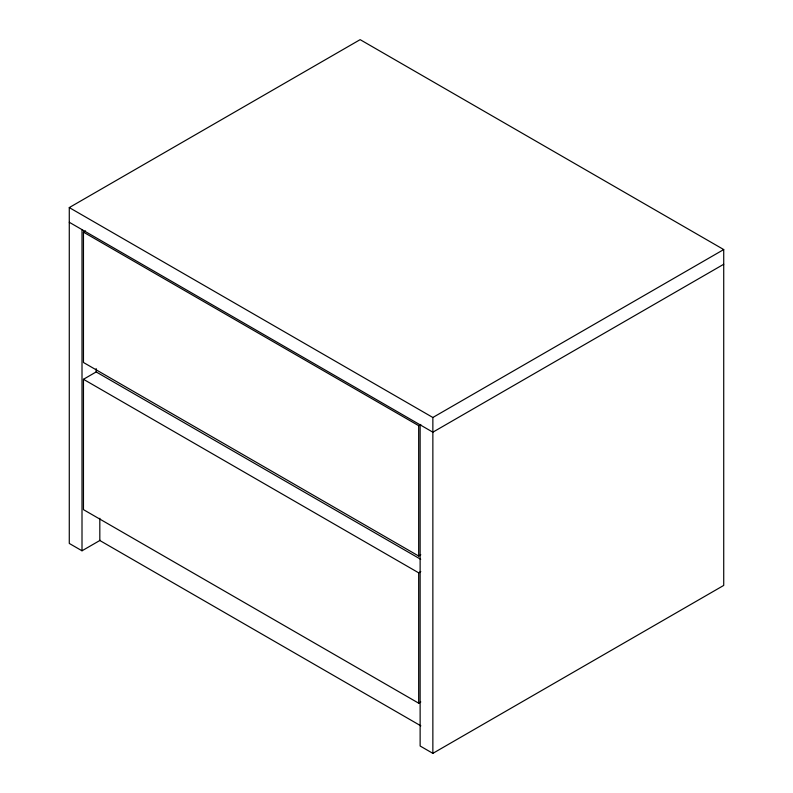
<?xml version="1.0" encoding="UTF-8"?>
<svg xmlns="http://www.w3.org/2000/svg" width="793" height="793" viewBox="0 0 793 793"><rect width="100%" height="100%" fill="white"/><g stroke="black" fill="none" stroke-linecap="round" stroke-linejoin="round"><path stroke-width="1.19" d="M100.186 540.291L82.006 550.788L69.278 543.443L69.278 207.578L360.141 39.65L723.722 249.557L723.722 585.422L432.859 753.35L420.131 746.005L420.131 424.84M420.796 554.803L418.674 556.032L83.463 362.49L83.463 232.141L85.575 230.912M420.796 701.954L418.674 703.183L83.463 509.641L83.463 379.292L96.181 371.937L420.696 559.293M83.463 232.141L418.674 425.672L420.796 424.453M69.278 207.578L432.859 417.485L723.722 249.557M723.722 264.257L432.859 432.185L69.278 222.268M83.463 379.292L418.674 572.824L420.796 571.604M420.825 725.833L99.819 540.499L99.819 518.275M432.859 417.485L432.859 753.35M418.674 425.672L418.674 556.032M418.674 572.824L418.674 703.183M96.181 368.626L96.181 372.314M82.006 229.623L82.006 550.788"/></g></svg>
